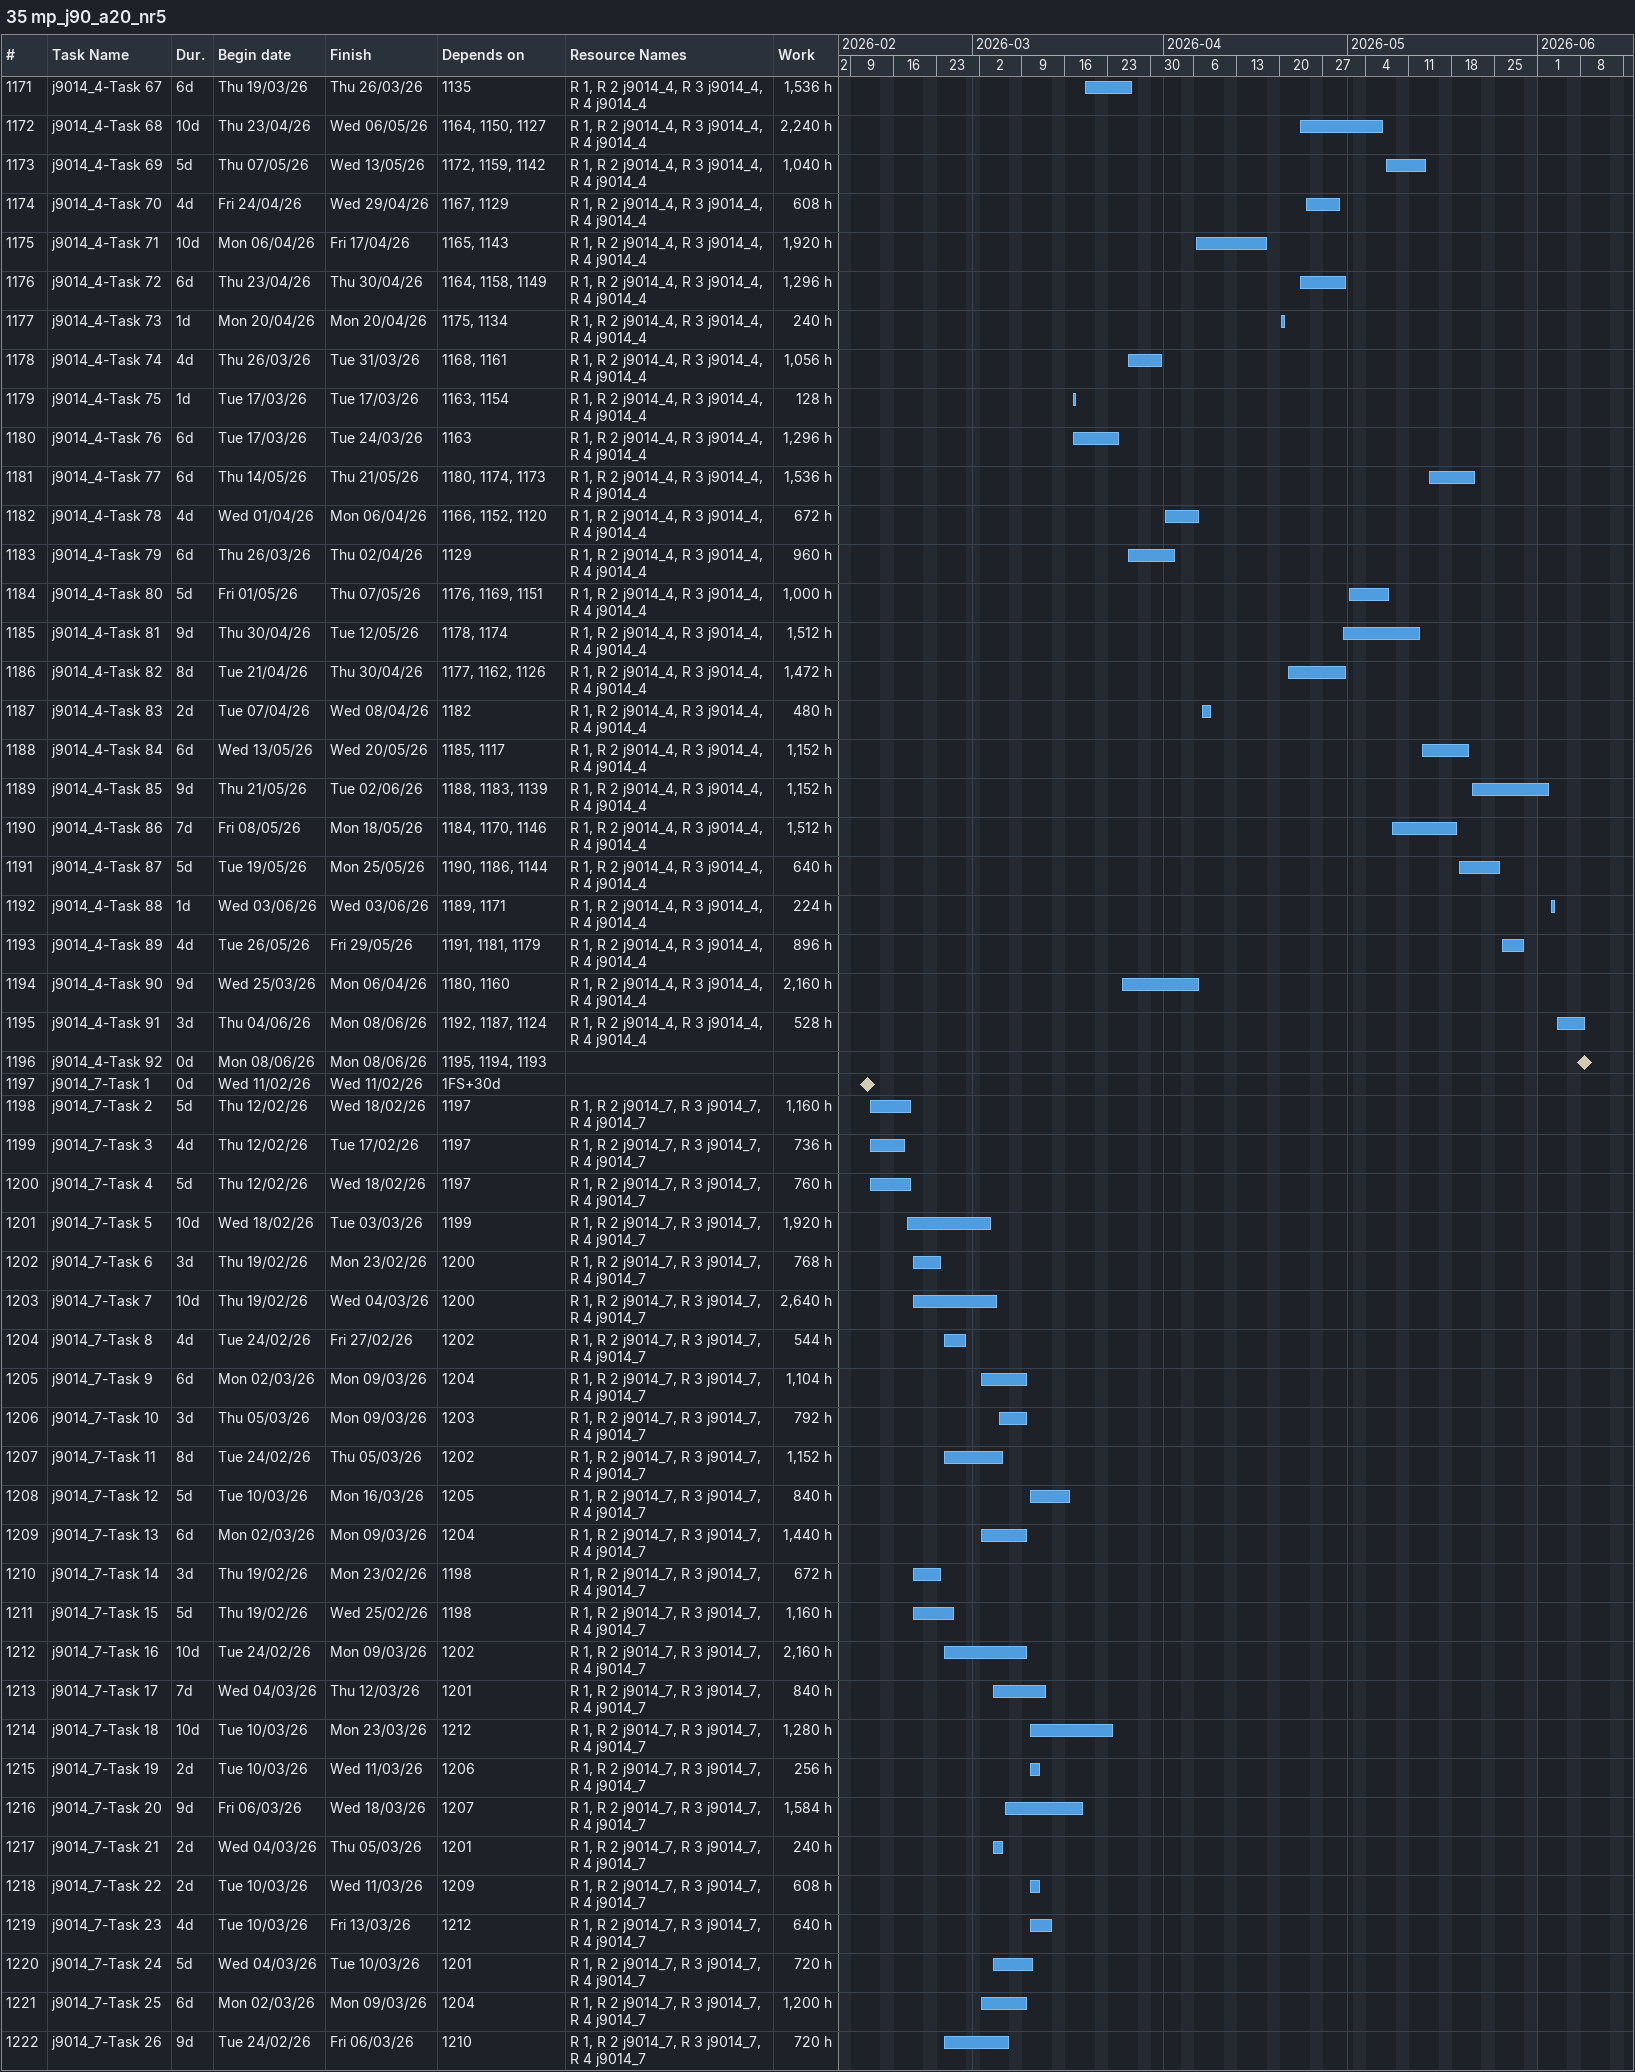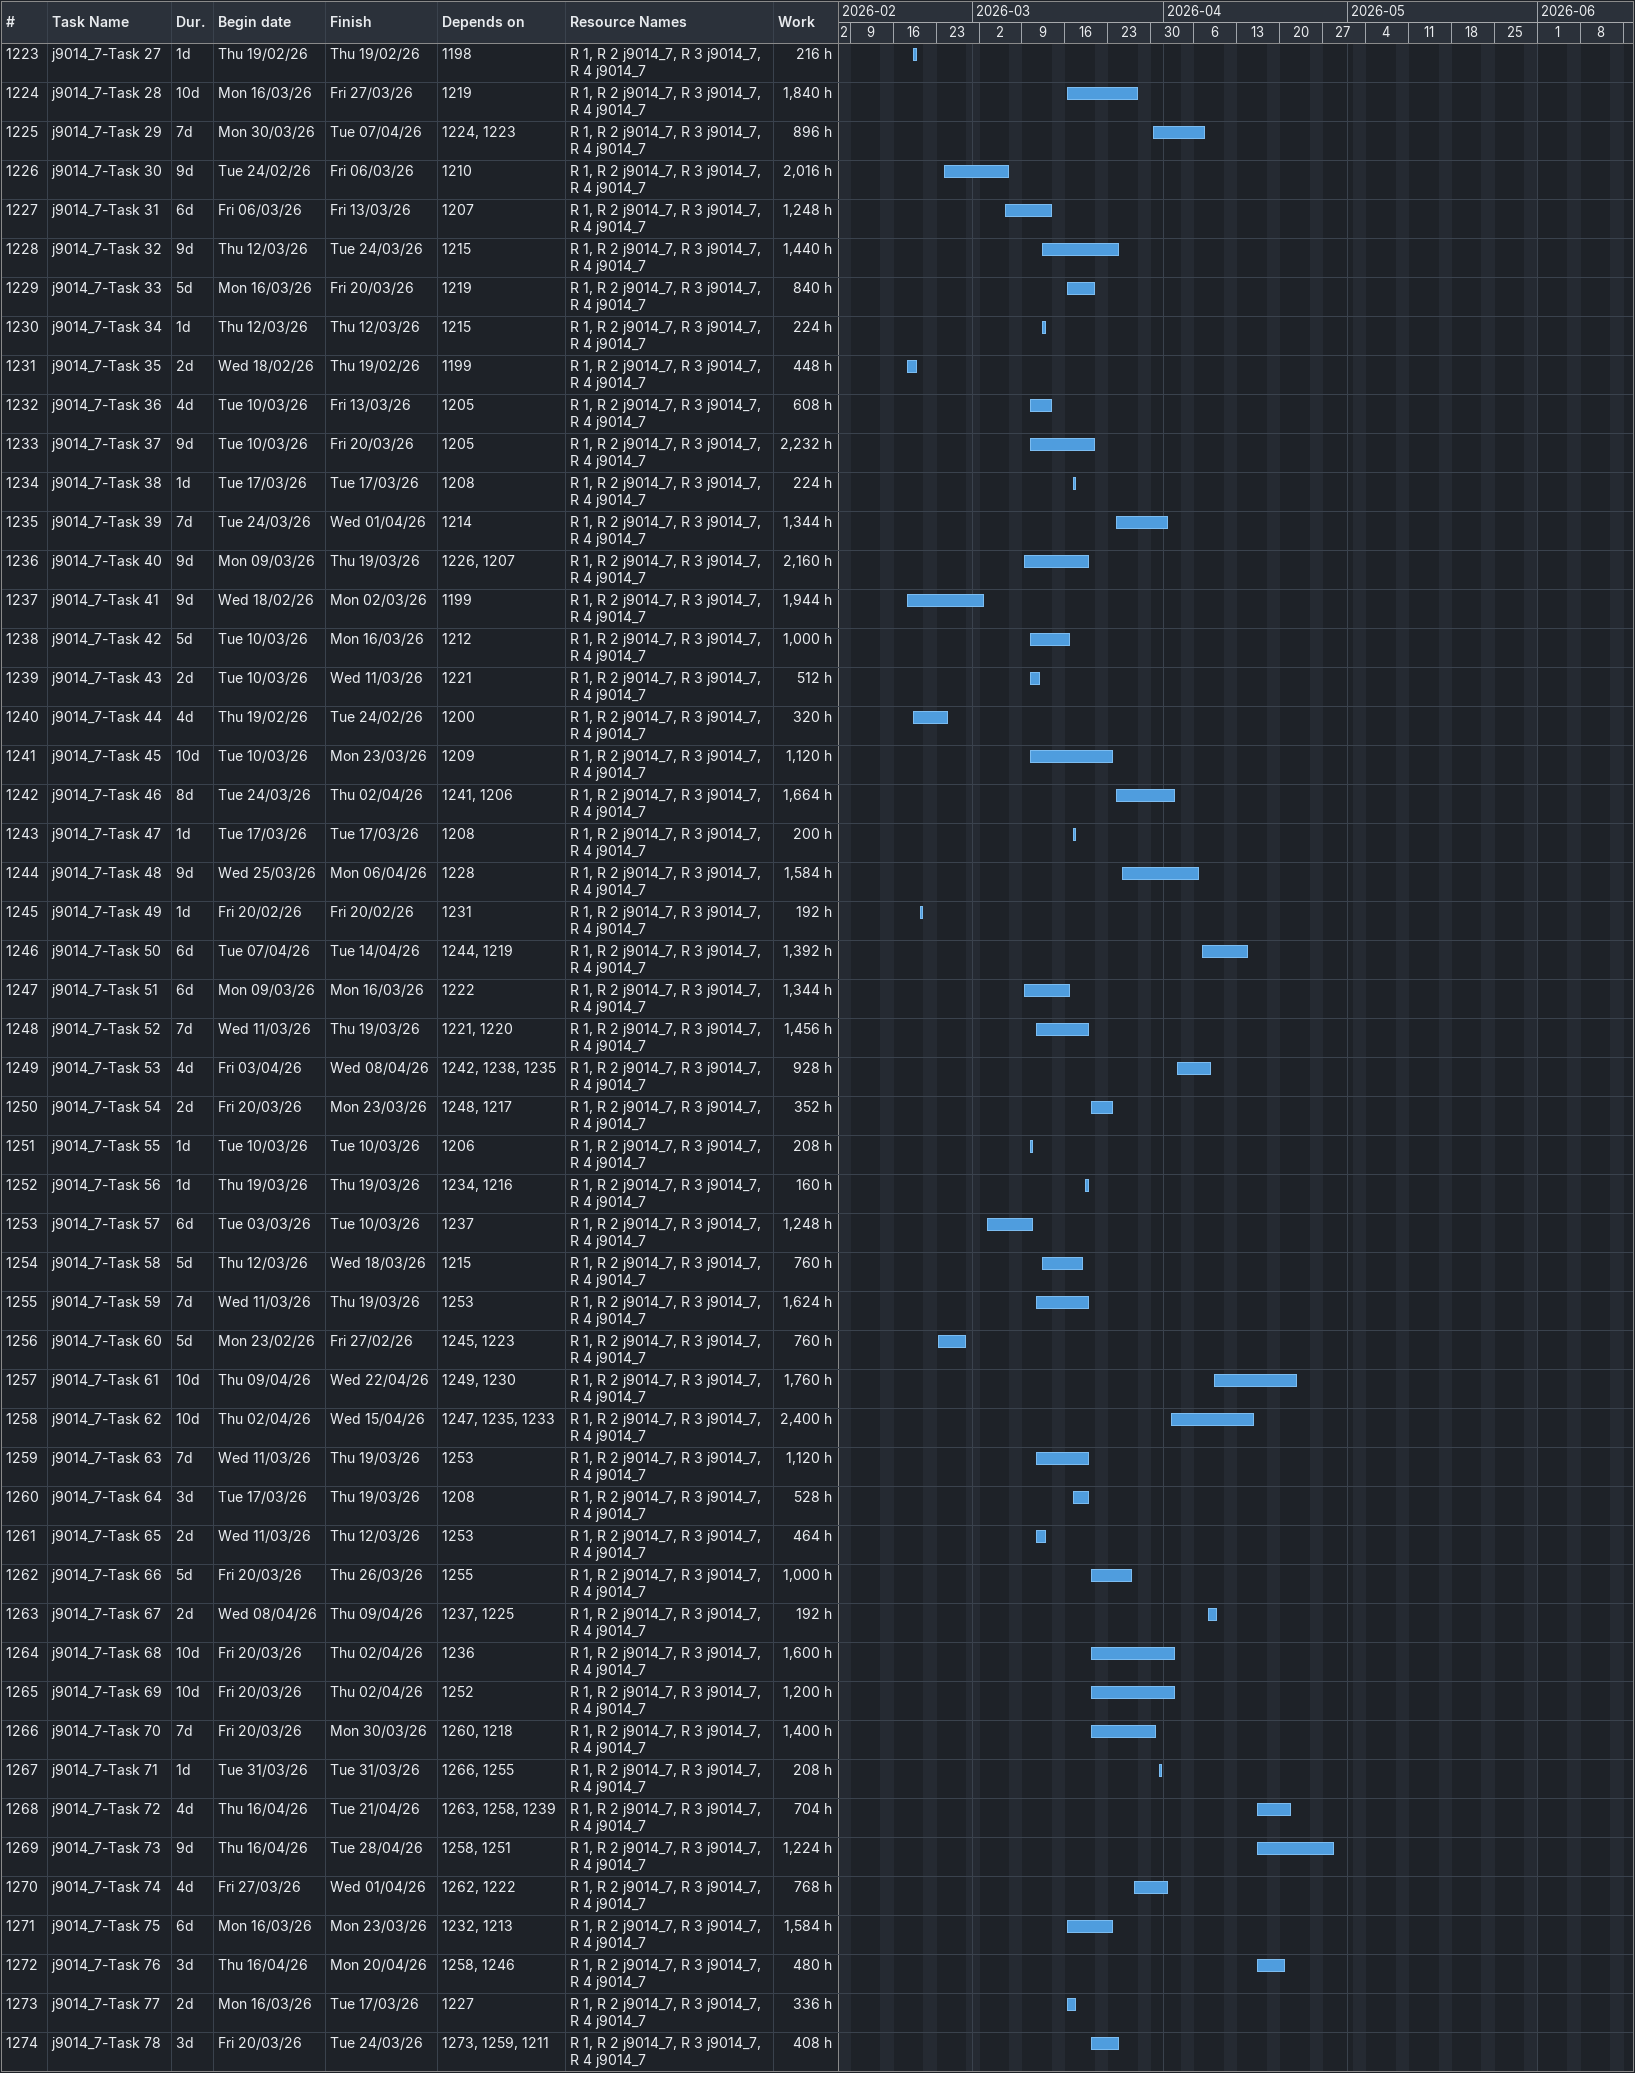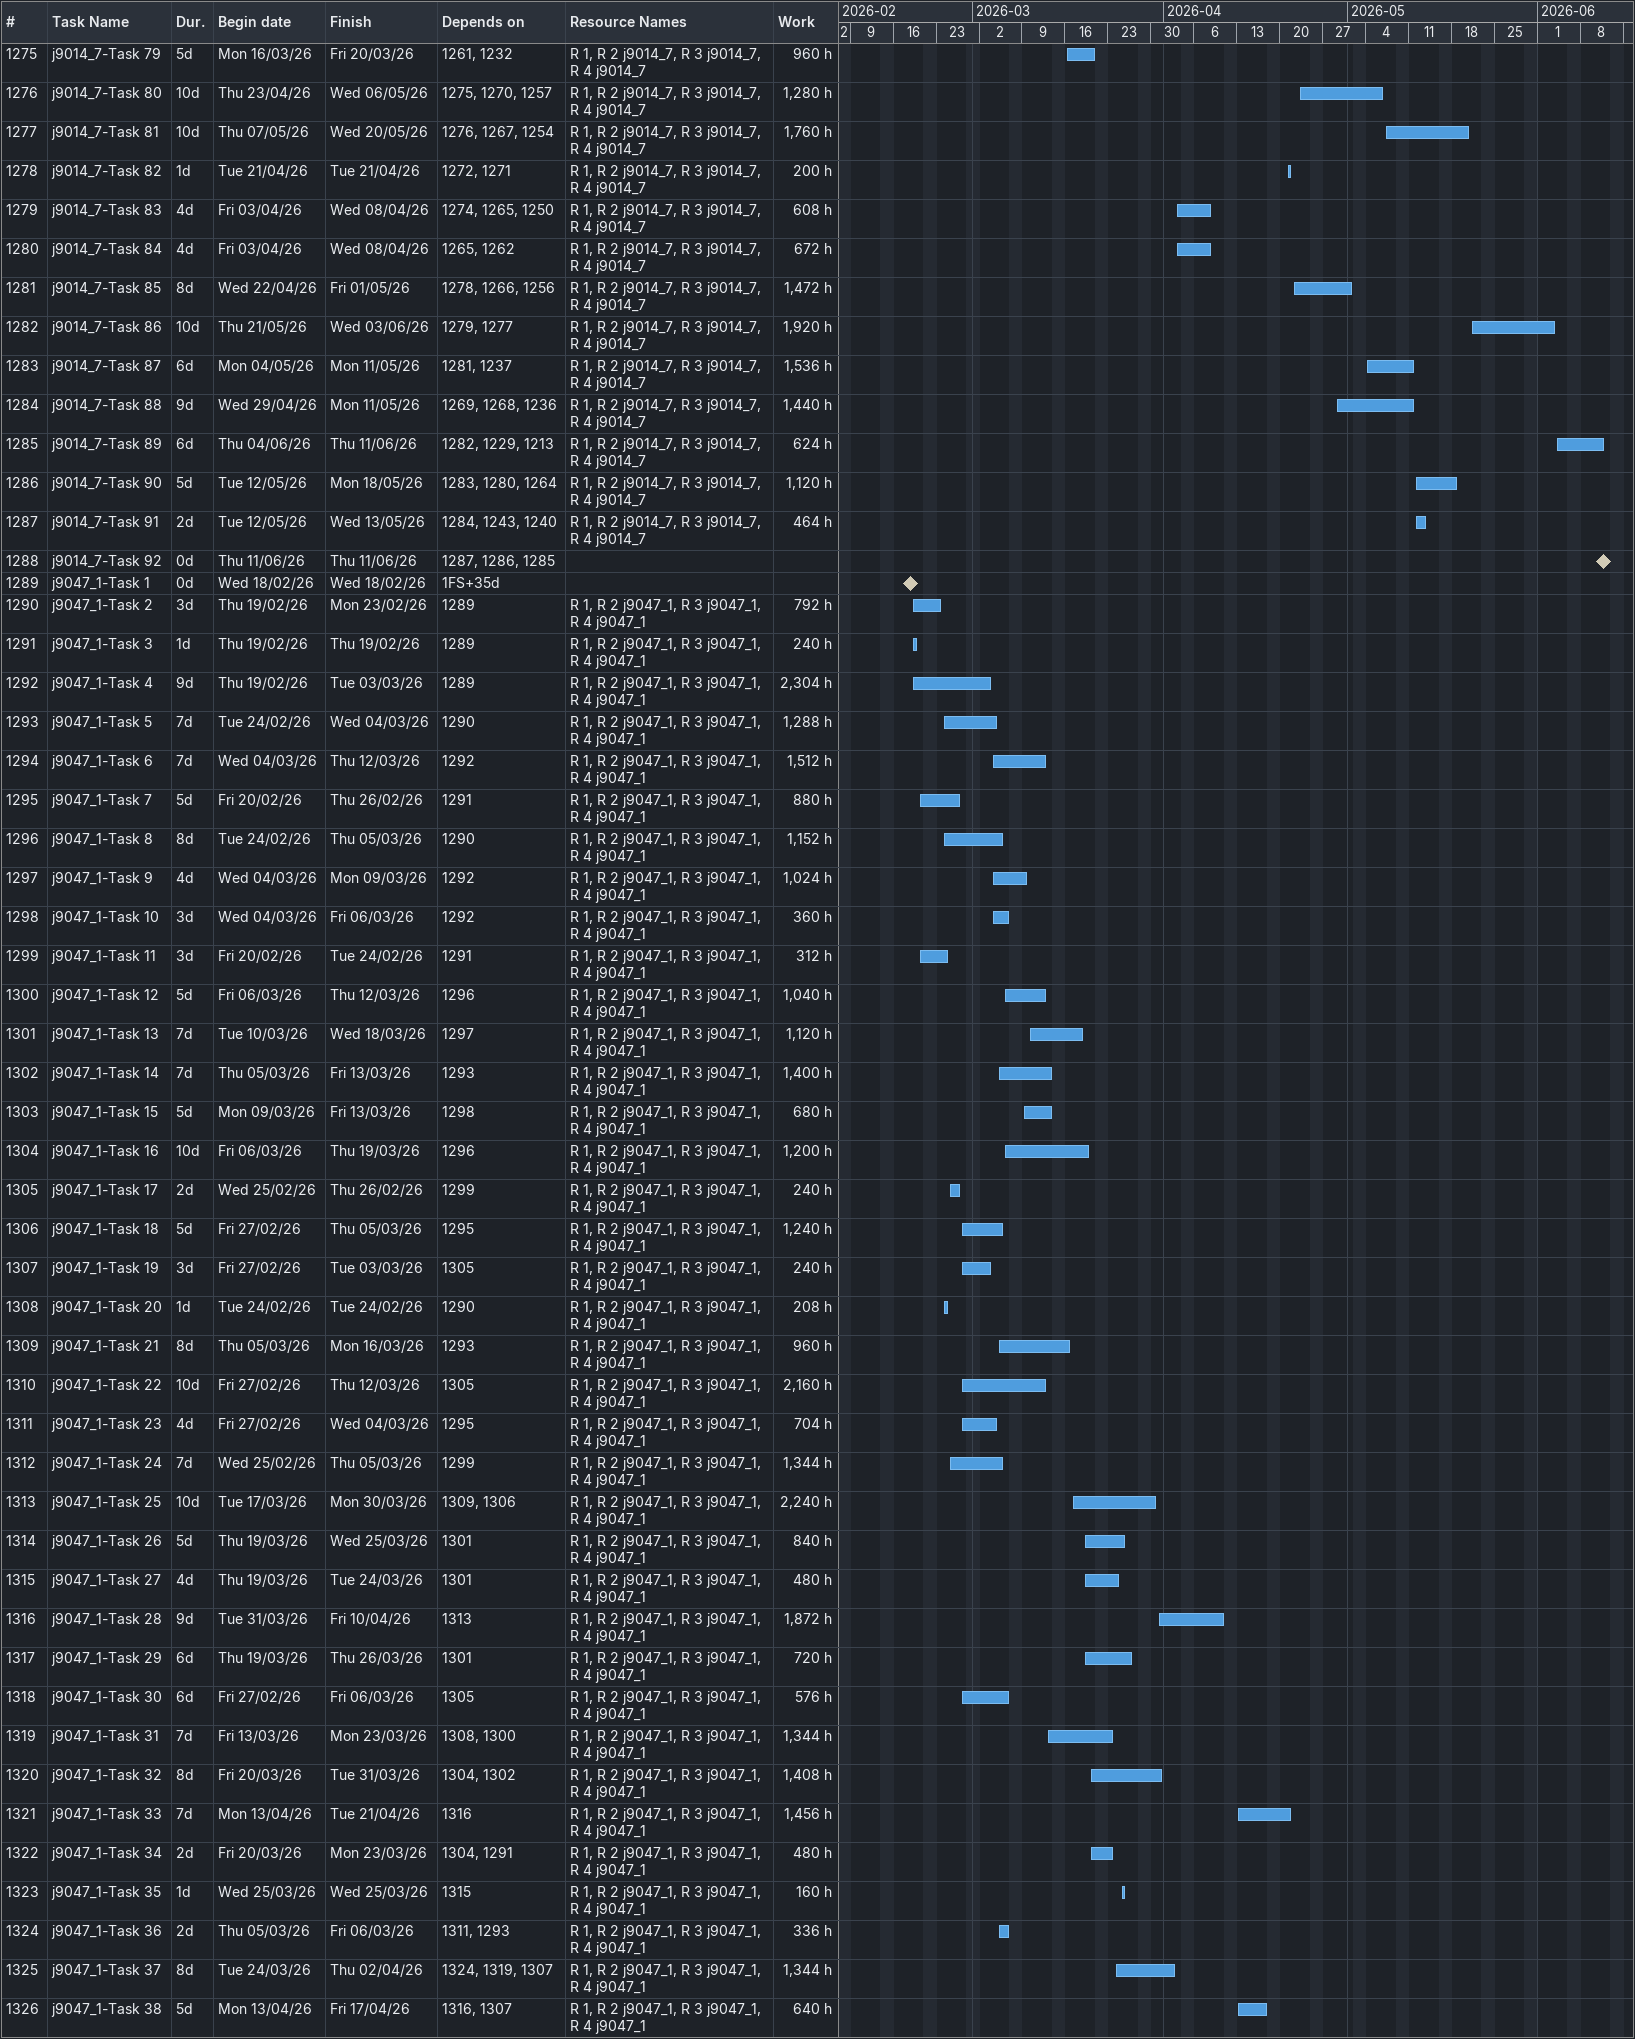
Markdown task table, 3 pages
35 mp_j90_a20_nr5

| ID | Task | Duration | Start | Finish | Predecessors | Resources | Work (h) |
|---|---|---|---|---|---|---|---|
| 1171 | j9014_4-Task 67 | 6d | 2026-03-19 | 2026-03-26 | 1135 | R 1, R 2 j9014_4, R 3 j9014_4, R 4 j9014_4 | 1536 |
| 1172 | j9014_4-Task 68 | 10d | 2026-04-23 | 2026-05-06 | 1164, 1150, 1127 | R 1, R 2 j9014_4, R 3 j9014_4, R 4 j9014_4 | 2240 |
| 1173 | j9014_4-Task 69 | 5d | 2026-05-07 | 2026-05-13 | 1172, 1159, 1142 | R 1, R 2 j9014_4, R 3 j9014_4, R 4 j9014_4 | 1040 |
| 1174 | j9014_4-Task 70 | 4d | 2026-04-24 | 2026-04-29 | 1167, 1129 | R 1, R 2 j9014_4, R 3 j9014_4, R 4 j9014_4 | 608 |
| 1175 | j9014_4-Task 71 | 10d | 2026-04-06 | 2026-04-17 | 1165, 1143 | R 1, R 2 j9014_4, R 3 j9014_4, R 4 j9014_4 | 1920 |
| 1176 | j9014_4-Task 72 | 6d | 2026-04-23 | 2026-04-30 | 1164, 1158, 1149 | R 1, R 2 j9014_4, R 3 j9014_4, R 4 j9014_4 | 1296 |
| 1177 | j9014_4-Task 73 | 1d | 2026-04-20 | 2026-04-20 | 1175, 1134 | R 1, R 2 j9014_4, R 3 j9014_4, R 4 j9014_4 | 240 |
| 1178 | j9014_4-Task 74 | 4d | 2026-03-26 | 2026-03-31 | 1168, 1161 | R 1, R 2 j9014_4, R 3 j9014_4, R 4 j9014_4 | 1056 |
| 1179 | j9014_4-Task 75 | 1d | 2026-03-17 | 2026-03-17 | 1163, 1154 | R 1, R 2 j9014_4, R 3 j9014_4, R 4 j9014_4 | 128 |
| 1180 | j9014_4-Task 76 | 6d | 2026-03-17 | 2026-03-24 | 1163 | R 1, R 2 j9014_4, R 3 j9014_4, R 4 j9014_4 | 1296 |
| 1181 | j9014_4-Task 77 | 6d | 2026-05-14 | 2026-05-21 | 1180, 1174, 1173 | R 1, R 2 j9014_4, R 3 j9014_4, R 4 j9014_4 | 1536 |
| 1182 | j9014_4-Task 78 | 4d | 2026-04-01 | 2026-04-06 | 1166, 1152, 1120 | R 1, R 2 j9014_4, R 3 j9014_4, R 4 j9014_4 | 672 |
| 1183 | j9014_4-Task 79 | 6d | 2026-03-26 | 2026-04-02 | 1129 | R 1, R 2 j9014_4, R 3 j9014_4, R 4 j9014_4 | 960 |
| 1184 | j9014_4-Task 80 | 5d | 2026-05-01 | 2026-05-07 | 1176, 1169, 1151 | R 1, R 2 j9014_4, R 3 j9014_4, R 4 j9014_4 | 1000 |
| 1185 | j9014_4-Task 81 | 9d | 2026-04-30 | 2026-05-12 | 1178, 1174 | R 1, R 2 j9014_4, R 3 j9014_4, R 4 j9014_4 | 1512 |
| 1186 | j9014_4-Task 82 | 8d | 2026-04-21 | 2026-04-30 | 1177, 1162, 1126 | R 1, R 2 j9014_4, R 3 j9014_4, R 4 j9014_4 | 1472 |
| 1187 | j9014_4-Task 83 | 2d | 2026-04-07 | 2026-04-08 | 1182 | R 1, R 2 j9014_4, R 3 j9014_4, R 4 j9014_4 | 480 |
| 1188 | j9014_4-Task 84 | 6d | 2026-05-13 | 2026-05-20 | 1185, 1117 | R 1, R 2 j9014_4, R 3 j9014_4, R 4 j9014_4 | 1152 |
| 1189 | j9014_4-Task 85 | 9d | 2026-05-21 | 2026-06-02 | 1188, 1183, 1139 | R 1, R 2 j9014_4, R 3 j9014_4, R 4 j9014_4 | 1152 |
| 1190 | j9014_4-Task 86 | 7d | 2026-05-08 | 2026-05-18 | 1184, 1170, 1146 | R 1, R 2 j9014_4, R 3 j9014_4, R 4 j9014_4 | 1512 |
| 1191 | j9014_4-Task 87 | 5d | 2026-05-19 | 2026-05-25 | 1190, 1186, 1144 | R 1, R 2 j9014_4, R 3 j9014_4, R 4 j9014_4 | 640 |
| 1192 | j9014_4-Task 88 | 1d | 2026-06-03 | 2026-06-03 | 1189, 1171 | R 1, R 2 j9014_4, R 3 j9014_4, R 4 j9014_4 | 224 |
| 1193 | j9014_4-Task 89 | 4d | 2026-05-26 | 2026-05-29 | 1191, 1181, 1179 | R 1, R 2 j9014_4, R 3 j9014_4, R 4 j9014_4 | 896 |
| 1194 | j9014_4-Task 90 | 9d | 2026-03-25 | 2026-04-06 | 1180, 1160 | R 1, R 2 j9014_4, R 3 j9014_4, R 4 j9014_4 | 2160 |
| 1195 | j9014_4-Task 91 | 3d | 2026-06-04 | 2026-06-08 | 1192, 1187, 1124 | R 1, R 2 j9014_4, R 3 j9014_4, R 4 j9014_4 | 528 |
| 1196 | j9014_4-Task 92 | 0d | 2026-06-08 | 2026-06-08 | 1195, 1194, 1193 |  |  |
| 1197 | j9014_7-Task 1 | 0d | 2026-02-11 | 2026-02-11 | 1FS+30d |  |  |
| 1198 | j9014_7-Task 2 | 5d | 2026-02-12 | 2026-02-18 | 1197 | R 1, R 2 j9014_7, R 3 j9014_7, R 4 j9014_7 | 1160 |
| 1199 | j9014_7-Task 3 | 4d | 2026-02-12 | 2026-02-17 | 1197 | R 1, R 2 j9014_7, R 3 j9014_7, R 4 j9014_7 | 736 |
| 1200 | j9014_7-Task 4 | 5d | 2026-02-12 | 2026-02-18 | 1197 | R 1, R 2 j9014_7, R 3 j9014_7, R 4 j9014_7 | 760 |
| 1201 | j9014_7-Task 5 | 10d | 2026-02-18 | 2026-03-03 | 1199 | R 1, R 2 j9014_7, R 3 j9014_7, R 4 j9014_7 | 1920 |
| 1202 | j9014_7-Task 6 | 3d | 2026-02-19 | 2026-02-23 | 1200 | R 1, R 2 j9014_7, R 3 j9014_7, R 4 j9014_7 | 768 |
| 1203 | j9014_7-Task 7 | 10d | 2026-02-19 | 2026-03-04 | 1200 | R 1, R 2 j9014_7, R 3 j9014_7, R 4 j9014_7 | 2640 |
| 1204 | j9014_7-Task 8 | 4d | 2026-02-24 | 2026-02-27 | 1202 | R 1, R 2 j9014_7, R 3 j9014_7, R 4 j9014_7 | 544 |
| 1205 | j9014_7-Task 9 | 6d | 2026-03-02 | 2026-03-09 | 1204 | R 1, R 2 j9014_7, R 3 j9014_7, R 4 j9014_7 | 1104 |
| 1206 | j9014_7-Task 10 | 3d | 2026-03-05 | 2026-03-09 | 1203 | R 1, R 2 j9014_7, R 3 j9014_7, R 4 j9014_7 | 792 |
| 1207 | j9014_7-Task 11 | 8d | 2026-02-24 | 2026-03-05 | 1202 | R 1, R 2 j9014_7, R 3 j9014_7, R 4 j9014_7 | 1152 |
| 1208 | j9014_7-Task 12 | 5d | 2026-03-10 | 2026-03-16 | 1205 | R 1, R 2 j9014_7, R 3 j9014_7, R 4 j9014_7 | 840 |
| 1209 | j9014_7-Task 13 | 6d | 2026-03-02 | 2026-03-09 | 1204 | R 1, R 2 j9014_7, R 3 j9014_7, R 4 j9014_7 | 1440 |
| 1210 | j9014_7-Task 14 | 3d | 2026-02-19 | 2026-02-23 | 1198 | R 1, R 2 j9014_7, R 3 j9014_7, R 4 j9014_7 | 672 |
| 1211 | j9014_7-Task 15 | 5d | 2026-02-19 | 2026-02-25 | 1198 | R 1, R 2 j9014_7, R 3 j9014_7, R 4 j9014_7 | 1160 |
| 1212 | j9014_7-Task 16 | 10d | 2026-02-24 | 2026-03-09 | 1202 | R 1, R 2 j9014_7, R 3 j9014_7, R 4 j9014_7 | 2160 |
| 1213 | j9014_7-Task 17 | 7d | 2026-03-04 | 2026-03-12 | 1201 | R 1, R 2 j9014_7, R 3 j9014_7, R 4 j9014_7 | 840 |
| 1214 | j9014_7-Task 18 | 10d | 2026-03-10 | 2026-03-23 | 1212 | R 1, R 2 j9014_7, R 3 j9014_7, R 4 j9014_7 | 1280 |
| 1215 | j9014_7-Task 19 | 2d | 2026-03-10 | 2026-03-11 | 1206 | R 1, R 2 j9014_7, R 3 j9014_7, R 4 j9014_7 | 256 |
| 1216 | j9014_7-Task 20 | 9d | 2026-03-06 | 2026-03-18 | 1207 | R 1, R 2 j9014_7, R 3 j9014_7, R 4 j9014_7 | 1584 |
| 1217 | j9014_7-Task 21 | 2d | 2026-03-04 | 2026-03-05 | 1201 | R 1, R 2 j9014_7, R 3 j9014_7, R 4 j9014_7 | 240 |
| 1218 | j9014_7-Task 22 | 2d | 2026-03-10 | 2026-03-11 | 1209 | R 1, R 2 j9014_7, R 3 j9014_7, R 4 j9014_7 | 608 |
| 1219 | j9014_7-Task 23 | 4d | 2026-03-10 | 2026-03-13 | 1212 | R 1, R 2 j9014_7, R 3 j9014_7, R 4 j9014_7 | 640 |
| 1220 | j9014_7-Task 24 | 5d | 2026-03-04 | 2026-03-10 | 1201 | R 1, R 2 j9014_7, R 3 j9014_7, R 4 j9014_7 | 720 |
| 1221 | j9014_7-Task 25 | 6d | 2026-03-02 | 2026-03-09 | 1204 | R 1, R 2 j9014_7, R 3 j9014_7, R 4 j9014_7 | 1200 |
| 1222 | j9014_7-Task 26 | 9d | 2026-02-24 | 2026-03-06 | 1210 | R 1, R 2 j9014_7, R 3 j9014_7, R 4 j9014_7 | 720 |
| 1223 | j9014_7-Task 27 | 1d | 2026-02-19 | 2026-02-19 | 1198 | R 1, R 2 j9014_7, R 3 j9014_7, R 4 j9014_7 | 216 |
| 1224 | j9014_7-Task 28 | 10d | 2026-03-16 | 2026-03-27 | 1219 | R 1, R 2 j9014_7, R 3 j9014_7, R 4 j9014_7 | 1840 |
| 1225 | j9014_7-Task 29 | 7d | 2026-03-30 | 2026-04-07 | 1224, 1223 | R 1, R 2 j9014_7, R 3 j9014_7, R 4 j9014_7 | 896 |
| 1226 | j9014_7-Task 30 | 9d | 2026-02-24 | 2026-03-06 | 1210 | R 1, R 2 j9014_7, R 3 j9014_7, R 4 j9014_7 | 2016 |
| 1227 | j9014_7-Task 31 | 6d | 2026-03-06 | 2026-03-13 | 1207 | R 1, R 2 j9014_7, R 3 j9014_7, R 4 j9014_7 | 1248 |
| 1228 | j9014_7-Task 32 | 9d | 2026-03-12 | 2026-03-24 | 1215 | R 1, R 2 j9014_7, R 3 j9014_7, R 4 j9014_7 | 1440 |
| 1229 | j9014_7-Task 33 | 5d | 2026-03-16 | 2026-03-20 | 1219 | R 1, R 2 j9014_7, R 3 j9014_7, R 4 j9014_7 | 840 |
| 1230 | j9014_7-Task 34 | 1d | 2026-03-12 | 2026-03-12 | 1215 | R 1, R 2 j9014_7, R 3 j9014_7, R 4 j9014_7 | 224 |
| 1231 | j9014_7-Task 35 | 2d | 2026-02-18 | 2026-02-19 | 1199 | R 1, R 2 j9014_7, R 3 j9014_7, R 4 j9014_7 | 448 |
| 1232 | j9014_7-Task 36 | 4d | 2026-03-10 | 2026-03-13 | 1205 | R 1, R 2 j9014_7, R 3 j9014_7, R 4 j9014_7 | 608 |
| 1233 | j9014_7-Task 37 | 9d | 2026-03-10 | 2026-03-20 | 1205 | R 1, R 2 j9014_7, R 3 j9014_7, R 4 j9014_7 | 2232 |
| 1234 | j9014_7-Task 38 | 1d | 2026-03-17 | 2026-03-17 | 1208 | R 1, R 2 j9014_7, R 3 j9014_7, R 4 j9014_7 | 224 |
| 1235 | j9014_7-Task 39 | 7d | 2026-03-24 | 2026-04-01 | 1214 | R 1, R 2 j9014_7, R 3 j9014_7, R 4 j9014_7 | 1344 |
| 1236 | j9014_7-Task 40 | 9d | 2026-03-09 | 2026-03-19 | 1226, 1207 | R 1, R 2 j9014_7, R 3 j9014_7, R 4 j9014_7 | 2160 |
| 1237 | j9014_7-Task 41 | 9d | 2026-02-18 | 2026-03-02 | 1199 | R 1, R 2 j9014_7, R 3 j9014_7, R 4 j9014_7 | 1944 |
| 1238 | j9014_7-Task 42 | 5d | 2026-03-10 | 2026-03-16 | 1212 | R 1, R 2 j9014_7, R 3 j9014_7, R 4 j9014_7 | 1000 |
| 1239 | j9014_7-Task 43 | 2d | 2026-03-10 | 2026-03-11 | 1221 | R 1, R 2 j9014_7, R 3 j9014_7, R 4 j9014_7 | 512 |
| 1240 | j9014_7-Task 44 | 4d | 2026-02-19 | 2026-02-24 | 1200 | R 1, R 2 j9014_7, R 3 j9014_7, R 4 j9014_7 | 320 |
| 1241 | j9014_7-Task 45 | 10d | 2026-03-10 | 2026-03-23 | 1209 | R 1, R 2 j9014_7, R 3 j9014_7, R 4 j9014_7 | 1120 |
| 1242 | j9014_7-Task 46 | 8d | 2026-03-24 | 2026-04-02 | 1241, 1206 | R 1, R 2 j9014_7, R 3 j9014_7, R 4 j9014_7 | 1664 |
| 1243 | j9014_7-Task 47 | 1d | 2026-03-17 | 2026-03-17 | 1208 | R 1, R 2 j9014_7, R 3 j9014_7, R 4 j9014_7 | 200 |
| 1244 | j9014_7-Task 48 | 9d | 2026-03-25 | 2026-04-06 | 1228 | R 1, R 2 j9014_7, R 3 j9014_7, R 4 j9014_7 | 1584 |
| 1245 | j9014_7-Task 49 | 1d | 2026-02-20 | 2026-02-20 | 1231 | R 1, R 2 j9014_7, R 3 j9014_7, R 4 j9014_7 | 192 |
| 1246 | j9014_7-Task 50 | 6d | 2026-04-07 | 2026-04-14 | 1244, 1219 | R 1, R 2 j9014_7, R 3 j9014_7, R 4 j9014_7 | 1392 |
| 1247 | j9014_7-Task 51 | 6d | 2026-03-09 | 2026-03-16 | 1222 | R 1, R 2 j9014_7, R 3 j9014_7, R 4 j9014_7 | 1344 |
| 1248 | j9014_7-Task 52 | 7d | 2026-03-11 | 2026-03-19 | 1221, 1220 | R 1, R 2 j9014_7, R 3 j9014_7, R 4 j9014_7 | 1456 |
| 1249 | j9014_7-Task 53 | 4d | 2026-04-03 | 2026-04-08 | 1242, 1238, 1235 | R 1, R 2 j9014_7, R 3 j9014_7, R 4 j9014_7 | 928 |
| 1250 | j9014_7-Task 54 | 2d | 2026-03-20 | 2026-03-23 | 1248, 1217 | R 1, R 2 j9014_7, R 3 j9014_7, R 4 j9014_7 | 352 |
| 1251 | j9014_7-Task 55 | 1d | 2026-03-10 | 2026-03-10 | 1206 | R 1, R 2 j9014_7, R 3 j9014_7, R 4 j9014_7 | 208 |
| 1252 | j9014_7-Task 56 | 1d | 2026-03-19 | 2026-03-19 | 1234, 1216 | R 1, R 2 j9014_7, R 3 j9014_7, R 4 j9014_7 | 160 |
| 1253 | j9014_7-Task 57 | 6d | 2026-03-03 | 2026-03-10 | 1237 | R 1, R 2 j9014_7, R 3 j9014_7, R 4 j9014_7 | 1248 |
| 1254 | j9014_7-Task 58 | 5d | 2026-03-12 | 2026-03-18 | 1215 | R 1, R 2 j9014_7, R 3 j9014_7, R 4 j9014_7 | 760 |
| 1255 | j9014_7-Task 59 | 7d | 2026-03-11 | 2026-03-19 | 1253 | R 1, R 2 j9014_7, R 3 j9014_7, R 4 j9014_7 | 1624 |
| 1256 | j9014_7-Task 60 | 5d | 2026-02-23 | 2026-02-27 | 1245, 1223 | R 1, R 2 j9014_7, R 3 j9014_7, R 4 j9014_7 | 760 |
| 1257 | j9014_7-Task 61 | 10d | 2026-04-09 | 2026-04-22 | 1249, 1230 | R 1, R 2 j9014_7, R 3 j9014_7, R 4 j9014_7 | 1760 |
| 1258 | j9014_7-Task 62 | 10d | 2026-04-02 | 2026-04-15 | 1247, 1235, 1233 | R 1, R 2 j9014_7, R 3 j9014_7, R 4 j9014_7 | 2400 |
| 1259 | j9014_7-Task 63 | 7d | 2026-03-11 | 2026-03-19 | 1253 | R 1, R 2 j9014_7, R 3 j9014_7, R 4 j9014_7 | 1120 |
| 1260 | j9014_7-Task 64 | 3d | 2026-03-17 | 2026-03-19 | 1208 | R 1, R 2 j9014_7, R 3 j9014_7, R 4 j9014_7 | 528 |
| 1261 | j9014_7-Task 65 | 2d | 2026-03-11 | 2026-03-12 | 1253 | R 1, R 2 j9014_7, R 3 j9014_7, R 4 j9014_7 | 464 |
| 1262 | j9014_7-Task 66 | 5d | 2026-03-20 | 2026-03-26 | 1255 | R 1, R 2 j9014_7, R 3 j9014_7, R 4 j9014_7 | 1000 |
| 1263 | j9014_7-Task 67 | 2d | 2026-04-08 | 2026-04-09 | 1237, 1225 | R 1, R 2 j9014_7, R 3 j9014_7, R 4 j9014_7 | 192 |
| 1264 | j9014_7-Task 68 | 10d | 2026-03-20 | 2026-04-02 | 1236 | R 1, R 2 j9014_7, R 3 j9014_7, R 4 j9014_7 | 1600 |
| 1265 | j9014_7-Task 69 | 10d | 2026-03-20 | 2026-04-02 | 1252 | R 1, R 2 j9014_7, R 3 j9014_7, R 4 j9014_7 | 1200 |
| 1266 | j9014_7-Task 70 | 7d | 2026-03-20 | 2026-03-30 | 1260, 1218 | R 1, R 2 j9014_7, R 3 j9014_7, R 4 j9014_7 | 1400 |
| 1267 | j9014_7-Task 71 | 1d | 2026-03-31 | 2026-03-31 | 1266, 1255 | R 1, R 2 j9014_7, R 3 j9014_7, R 4 j9014_7 | 208 |
| 1268 | j9014_7-Task 72 | 4d | 2026-04-16 | 2026-04-21 | 1263, 1258, 1239 | R 1, R 2 j9014_7, R 3 j9014_7, R 4 j9014_7 | 704 |
| 1269 | j9014_7-Task 73 | 9d | 2026-04-16 | 2026-04-28 | 1258, 1251 | R 1, R 2 j9014_7, R 3 j9014_7, R 4 j9014_7 | 1224 |
| 1270 | j9014_7-Task 74 | 4d | 2026-03-27 | 2026-04-01 | 1262, 1222 | R 1, R 2 j9014_7, R 3 j9014_7, R 4 j9014_7 | 768 |
| 1271 | j9014_7-Task 75 | 6d | 2026-03-16 | 2026-03-23 | 1232, 1213 | R 1, R 2 j9014_7, R 3 j9014_7, R 4 j9014_7 | 1584 |
| 1272 | j9014_7-Task 76 | 3d | 2026-04-16 | 2026-04-20 | 1258, 1246 | R 1, R 2 j9014_7, R 3 j9014_7, R 4 j9014_7 | 480 |
| 1273 | j9014_7-Task 77 | 2d | 2026-03-16 | 2026-03-17 | 1227 | R 1, R 2 j9014_7, R 3 j9014_7, R 4 j9014_7 | 336 |
| 1274 | j9014_7-Task 78 | 3d | 2026-03-20 | 2026-03-24 | 1273, 1259, 1211 | R 1, R 2 j9014_7, R 3 j9014_7, R 4 j9014_7 | 408 |
| 1275 | j9014_7-Task 79 | 5d | 2026-03-16 | 2026-03-20 | 1261, 1232 | R 1, R 2 j9014_7, R 3 j9014_7, R 4 j9014_7 | 960 |
| 1276 | j9014_7-Task 80 | 10d | 2026-04-23 | 2026-05-06 | 1275, 1270, 1257 | R 1, R 2 j9014_7, R 3 j9014_7, R 4 j9014_7 | 1280 |
| 1277 | j9014_7-Task 81 | 10d | 2026-05-07 | 2026-05-20 | 1276, 1267, 1254 | R 1, R 2 j9014_7, R 3 j9014_7, R 4 j9014_7 | 1760 |
| 1278 | j9014_7-Task 82 | 1d | 2026-04-21 | 2026-04-21 | 1272, 1271 | R 1, R 2 j9014_7, R 3 j9014_7, R 4 j9014_7 | 200 |
| 1279 | j9014_7-Task 83 | 4d | 2026-04-03 | 2026-04-08 | 1274, 1265, 1250 | R 1, R 2 j9014_7, R 3 j9014_7, R 4 j9014_7 | 608 |
| 1280 | j9014_7-Task 84 | 4d | 2026-04-03 | 2026-04-08 | 1265, 1262 | R 1, R 2 j9014_7, R 3 j9014_7, R 4 j9014_7 | 672 |
| 1281 | j9014_7-Task 85 | 8d | 2026-04-22 | 2026-05-01 | 1278, 1266, 1256 | R 1, R 2 j9014_7, R 3 j9014_7, R 4 j9014_7 | 1472 |
| 1282 | j9014_7-Task 86 | 10d | 2026-05-21 | 2026-06-03 | 1279, 1277 | R 1, R 2 j9014_7, R 3 j9014_7, R 4 j9014_7 | 1920 |
| 1283 | j9014_7-Task 87 | 6d | 2026-05-04 | 2026-05-11 | 1281, 1237 | R 1, R 2 j9014_7, R 3 j9014_7, R 4 j9014_7 | 1536 |
| 1284 | j9014_7-Task 88 | 9d | 2026-04-29 | 2026-05-11 | 1269, 1268, 1236 | R 1, R 2 j9014_7, R 3 j9014_7, R 4 j9014_7 | 1440 |
| 1285 | j9014_7-Task 89 | 6d | 2026-06-04 | 2026-06-11 | 1282, 1229, 1213 | R 1, R 2 j9014_7, R 3 j9014_7, R 4 j9014_7 | 624 |
| 1286 | j9014_7-Task 90 | 5d | 2026-05-12 | 2026-05-18 | 1283, 1280, 1264 | R 1, R 2 j9014_7, R 3 j9014_7, R 4 j9014_7 | 1120 |
| 1287 | j9014_7-Task 91 | 2d | 2026-05-12 | 2026-05-13 | 1284, 1243, 1240 | R 1, R 2 j9014_7, R 3 j9014_7, R 4 j9014_7 | 464 |
| 1288 | j9014_7-Task 92 | 0d | 2026-06-11 | 2026-06-11 | 1287, 1286, 1285 |  |  |
| 1289 | j9047_1-Task 1 | 0d | 2026-02-18 | 2026-02-18 | 1FS+35d |  |  |
| 1290 | j9047_1-Task 2 | 3d | 2026-02-19 | 2026-02-23 | 1289 | R 1, R 2 j9047_1, R 3 j9047_1, R 4 j9047_1 | 792 |
| 1291 | j9047_1-Task 3 | 1d | 2026-02-19 | 2026-02-19 | 1289 | R 1, R 2 j9047_1, R 3 j9047_1, R 4 j9047_1 | 240 |
| 1292 | j9047_1-Task 4 | 9d | 2026-02-19 | 2026-03-03 | 1289 | R 1, R 2 j9047_1, R 3 j9047_1, R 4 j9047_1 | 2304 |
| 1293 | j9047_1-Task 5 | 7d | 2026-02-24 | 2026-03-04 | 1290 | R 1, R 2 j9047_1, R 3 j9047_1, R 4 j9047_1 | 1288 |
| 1294 | j9047_1-Task 6 | 7d | 2026-03-04 | 2026-03-12 | 1292 | R 1, R 2 j9047_1, R 3 j9047_1, R 4 j9047_1 | 1512 |
| 1295 | j9047_1-Task 7 | 5d | 2026-02-20 | 2026-02-26 | 1291 | R 1, R 2 j9047_1, R 3 j9047_1, R 4 j9047_1 | 880 |
| 1296 | j9047_1-Task 8 | 8d | 2026-02-24 | 2026-03-05 | 1290 | R 1, R 2 j9047_1, R 3 j9047_1, R 4 j9047_1 | 1152 |
| 1297 | j9047_1-Task 9 | 4d | 2026-03-04 | 2026-03-09 | 1292 | R 1, R 2 j9047_1, R 3 j9047_1, R 4 j9047_1 | 1024 |
| 1298 | j9047_1-Task 10 | 3d | 2026-03-04 | 2026-03-06 | 1292 | R 1, R 2 j9047_1, R 3 j9047_1, R 4 j9047_1 | 360 |
| 1299 | j9047_1-Task 11 | 3d | 2026-02-20 | 2026-02-24 | 1291 | R 1, R 2 j9047_1, R 3 j9047_1, R 4 j9047_1 | 312 |
| 1300 | j9047_1-Task 12 | 5d | 2026-03-06 | 2026-03-12 | 1296 | R 1, R 2 j9047_1, R 3 j9047_1, R 4 j9047_1 | 1040 |
| 1301 | j9047_1-Task 13 | 7d | 2026-03-10 | 2026-03-18 | 1297 | R 1, R 2 j9047_1, R 3 j9047_1, R 4 j9047_1 | 1120 |
| 1302 | j9047_1-Task 14 | 7d | 2026-03-05 | 2026-03-13 | 1293 | R 1, R 2 j9047_1, R 3 j9047_1, R 4 j9047_1 | 1400 |
| 1303 | j9047_1-Task 15 | 5d | 2026-03-09 | 2026-03-13 | 1298 | R 1, R 2 j9047_1, R 3 j9047_1, R 4 j9047_1 | 680 |
| 1304 | j9047_1-Task 16 | 10d | 2026-03-06 | 2026-03-19 | 1296 | R 1, R 2 j9047_1, R 3 j9047_1, R 4 j9047_1 | 1200 |
| 1305 | j9047_1-Task 17 | 2d | 2026-02-25 | 2026-02-26 | 1299 | R 1, R 2 j9047_1, R 3 j9047_1, R 4 j9047_1 | 240 |
| 1306 | j9047_1-Task 18 | 5d | 2026-02-27 | 2026-03-05 | 1295 | R 1, R 2 j9047_1, R 3 j9047_1, R 4 j9047_1 | 1240 |
| 1307 | j9047_1-Task 19 | 3d | 2026-02-27 | 2026-03-03 | 1305 | R 1, R 2 j9047_1, R 3 j9047_1, R 4 j9047_1 | 240 |
| 1308 | j9047_1-Task 20 | 1d | 2026-02-24 | 2026-02-24 | 1290 | R 1, R 2 j9047_1, R 3 j9047_1, R 4 j9047_1 | 208 |
| 1309 | j9047_1-Task 21 | 8d | 2026-03-05 | 2026-03-16 | 1293 | R 1, R 2 j9047_1, R 3 j9047_1, R 4 j9047_1 | 960 |
| 1310 | j9047_1-Task 22 | 10d | 2026-02-27 | 2026-03-12 | 1305 | R 1, R 2 j9047_1, R 3 j9047_1, R 4 j9047_1 | 2160 |
| 1311 | j9047_1-Task 23 | 4d | 2026-02-27 | 2026-03-04 | 1295 | R 1, R 2 j9047_1, R 3 j9047_1, R 4 j9047_1 | 704 |
| 1312 | j9047_1-Task 24 | 7d | 2026-02-25 | 2026-03-05 | 1299 | R 1, R 2 j9047_1, R 3 j9047_1, R 4 j9047_1 | 1344 |
| 1313 | j9047_1-Task 25 | 10d | 2026-03-17 | 2026-03-30 | 1309, 1306 | R 1, R 2 j9047_1, R 3 j9047_1, R 4 j9047_1 | 2240 |
| 1314 | j9047_1-Task 26 | 5d | 2026-03-19 | 2026-03-25 | 1301 | R 1, R 2 j9047_1, R 3 j9047_1, R 4 j9047_1 | 840 |
| 1315 | j9047_1-Task 27 | 4d | 2026-03-19 | 2026-03-24 | 1301 | R 1, R 2 j9047_1, R 3 j9047_1, R 4 j9047_1 | 480 |
| 1316 | j9047_1-Task 28 | 9d | 2026-03-31 | 2026-04-10 | 1313 | R 1, R 2 j9047_1, R 3 j9047_1, R 4 j9047_1 | 1872 |
| 1317 | j9047_1-Task 29 | 6d | 2026-03-19 | 2026-03-26 | 1301 | R 1, R 2 j9047_1, R 3 j9047_1, R 4 j9047_1 | 720 |
| 1318 | j9047_1-Task 30 | 6d | 2026-02-27 | 2026-03-06 | 1305 | R 1, R 2 j9047_1, R 3 j9047_1, R 4 j9047_1 | 576 |
| 1319 | j9047_1-Task 31 | 7d | 2026-03-13 | 2026-03-23 | 1308, 1300 | R 1, R 2 j9047_1, R 3 j9047_1, R 4 j9047_1 | 1344 |
| 1320 | j9047_1-Task 32 | 8d | 2026-03-20 | 2026-03-31 | 1304, 1302 | R 1, R 2 j9047_1, R 3 j9047_1, R 4 j9047_1 | 1408 |
| 1321 | j9047_1-Task 33 | 7d | 2026-04-13 | 2026-04-21 | 1316 | R 1, R 2 j9047_1, R 3 j9047_1, R 4 j9047_1 | 1456 |
| 1322 | j9047_1-Task 34 | 2d | 2026-03-20 | 2026-03-23 | 1304, 1291 | R 1, R 2 j9047_1, R 3 j9047_1, R 4 j9047_1 | 480 |
| 1323 | j9047_1-Task 35 | 1d | 2026-03-25 | 2026-03-25 | 1315 | R 1, R 2 j9047_1, R 3 j9047_1, R 4 j9047_1 | 160 |
| 1324 | j9047_1-Task 36 | 2d | 2026-03-05 | 2026-03-06 | 1311, 1293 | R 1, R 2 j9047_1, R 3 j9047_1, R 4 j9047_1 | 336 |
| 1325 | j9047_1-Task 37 | 8d | 2026-03-24 | 2026-04-02 | 1324, 1319, 1307 | R 1, R 2 j9047_1, R 3 j9047_1, R 4 j9047_1 | 1344 |
| 1326 | j9047_1-Task 38 | 5d | 2026-04-13 | 2026-04-17 | 1316, 1307 | R 1, R 2 j9047_1, R 3 j9047_1, R 4 j9047_1 | 640 |
